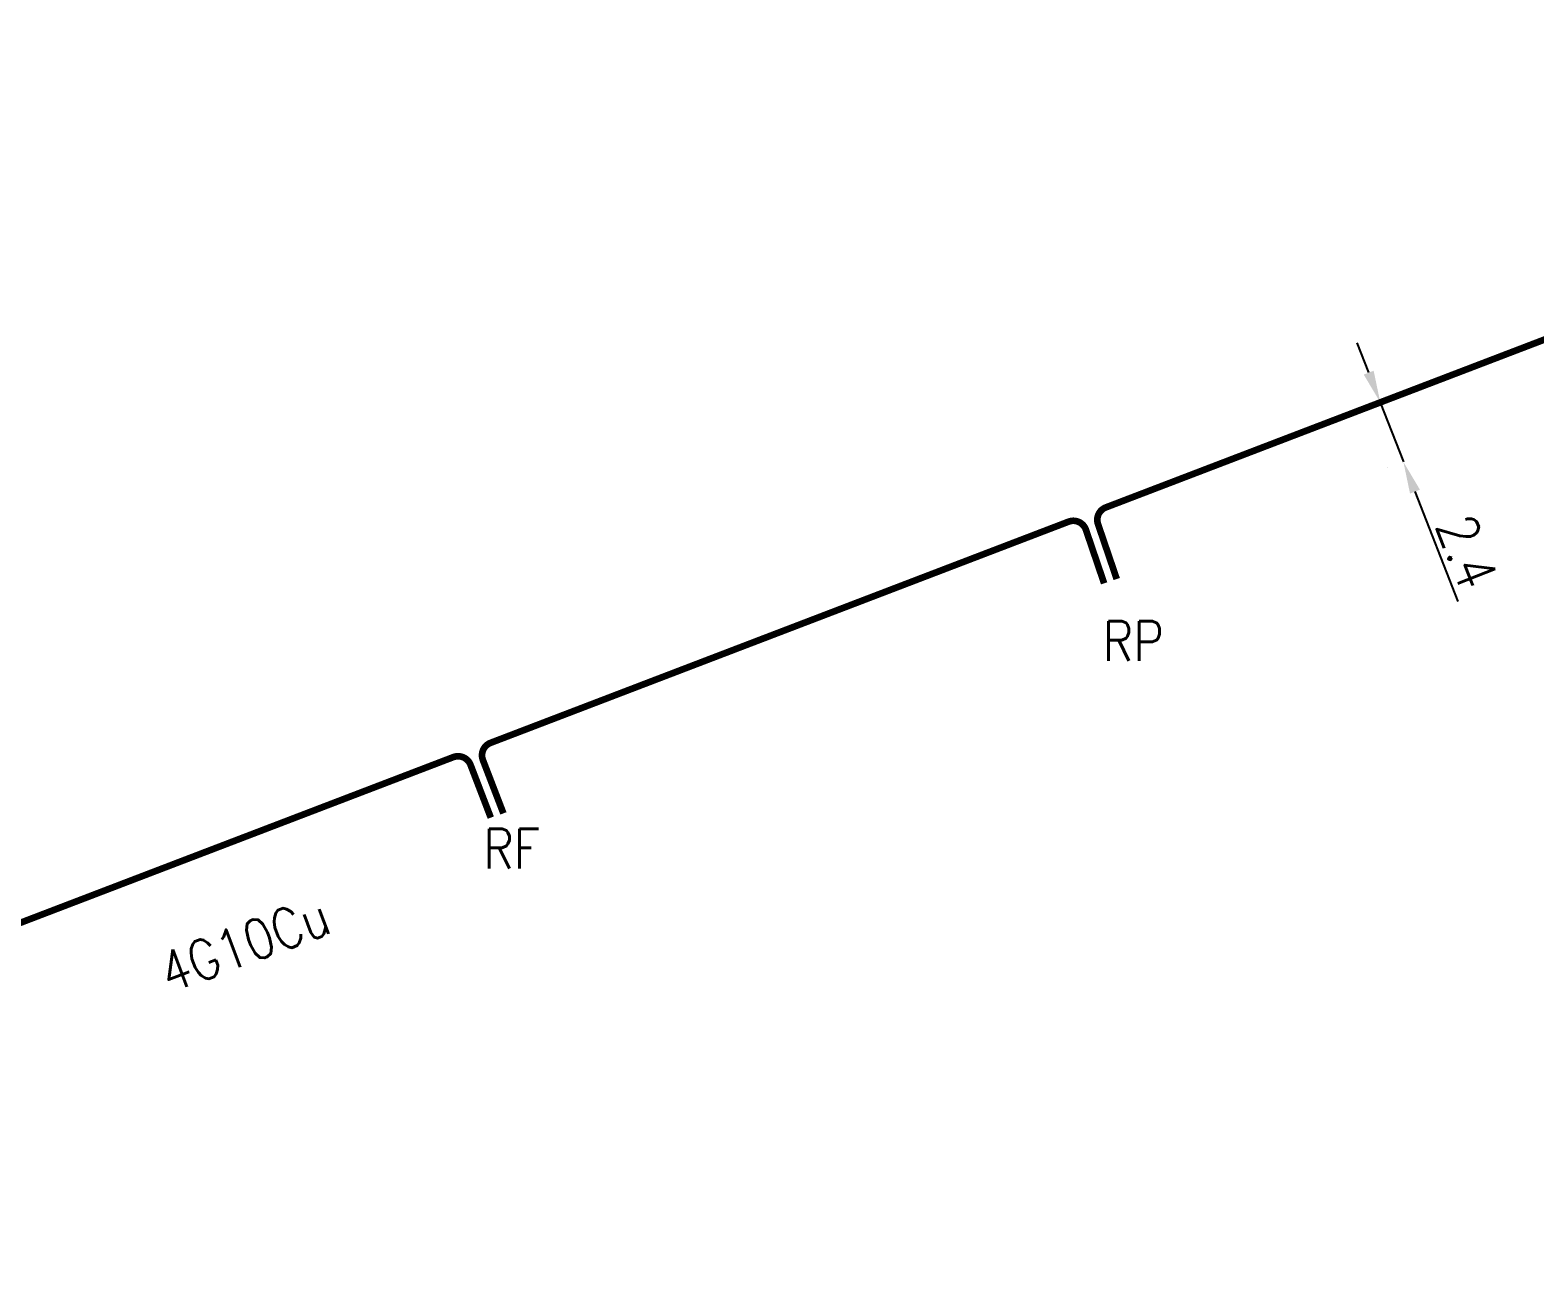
# Model space of a CAD drawing. Header units: millimetres. Extents: x 146114 to 146925, y 142419 to 143000.
# Drawn here: x 146638.1 to 146694.7, y 142893 to 142939.5 of the extents above; entities that cross this region are included whole.
import ezdxf

# ---------------------------------------------------------------- set-up
doc = ezdxf.new("R2010")
doc.units = ezdxf.units.MM
doc.header["$PDMODE"] = 34
doc.linetypes.add('E_ST_CU', pattern=[2000, 1000, 1000])
doc.layers.get('Defpoints').update_dxf_attribs({"linetype": 'CONTINUOUS'})
doc.layers.add('E_100', color=3, linetype='CONTINUOUS')
doc.styles.get("Standard").update_dxf_attribs({"font": 'romans.shx', "width": 0.85})
doc.dimstyles.get("Standard").update_dxf_attribs({"dimtxt": 1.5, "dimasz": 1.2, "dimexe": 0.625, "dimexo": 0.625, "dimgap": 0.25, "dimtad": 1, "dimdec": 1, "dimzin": 0, "dimdsep": 46, "dimtxsty": 'Standard', "dimcen": -0.5, "dimadec": 0, "dimazin": 0, "dimtfac": 1, "dimtdec": 1, "dimtmove": 0, "dimatfit": 3, "dimfxl": 1, "dimtolj": 1, "dimtzin": 0, "dimarcsym": 0})

# ---------------------------------------------------------------- blocks, each defined once
blk = doc.blocks.new('*D85')
at = {"layer": 'Defpoints', "color": 0, "linetype": 'Continuous', "transparency": 16777216}
for p in [(146688.85, 142925.49), (146689.72, 142923.253), (146689.72, 142923.253)]:
    blk.add_point(p, dxfattribs=at)
at = {"layer": 'E_100', "color": 0, "linetype": 'Continuous', "lineweight": -2, "transparency": 16777216}
for p, q in [((146688.414, 142926.608), (146687.979, 142927.726)), ((146688.85, 142925.49), (146689.72, 142923.253)), ((146689.138, 142923.026), (146689.138, 142923.026)), ((146690.155, 142922.135), (146691.763, 142918.004))]:
    blk.add_line(p, q, dxfattribs=at)
at = {"layer": 'E_100', "color": 0, "linetype": 'Continuous', "transparency": 16777216}
for points in [[(146688.601, 142926.68), (146688.228, 142926.535), (146688.85, 142925.49)], [(146690.342, 142922.207), (146689.969, 142922.062), (146689.72, 142923.253)]]:
    blk.add_solid(points, dxfattribs=at)
at = {"layer": 'E_100', "color": 0, "linetype": 'Continuous', "transparency": 16777216, "insert": (146692.109, 142919.873), "char_height": 1.5, "attachment_point": 5, "rotation": 291.2669}
blk.add_mtext('\\A1;2.4', dxfattribs=at)

msp = doc.modelspace()

# ---------------------------------------------------------------- linework, layer by layer
at = {"layer": 'E_100', "linetype": 'E_ST_CU', "const_width": 0.25, "flags": 128}
for points in [[(146726.303, 142937.385), (146725.662, 142939.04, 0.413054), (146725.017, 142939.327), (146688.85, 142925.49), (146678.532, 142921.542, 0.403398), (146678.237, 142920.914), (146678.941, 142918.849)], [(146678.467, 142918.688), (146677.782, 142920.7, 0.425113), (146677.13, 142921.006), (146655.396, 142912.691, 0.414715), (146655.108, 142912.045), (146655.879, 142910.041)], [(146655.405, 142909.88), (146654.641, 142911.867, 0.413712), (146653.995, 142912.155), (146632.024, 142903.749), (146610.75, 142895.702, 0.412865), (146610.459, 142895.059), (146611.183, 142893.117)]]:
    msp.add_lwpolyline(points, format="xyb", dxfattribs=at)

# ---------------------------------------------------------------- texts
at = {"layer": 'E_100', "linetype": 'Continuous', "width": 0.85}
for s, p in [('RP', (146678.417, 142915.771)), ('RF', (146655.12, 142907.964))]:
    msp.add_text(s, height=1.5, dxfattribs=at).set_placement(p)
msp.add_text('4G10Cu', height=1.5, rotation=20.536, dxfattribs=at).set_placement((146643.316, 142903.266))

# ---------------------------------------------------------------- dimensions: what is measured, and where the dimension line sits
at = {"layer": 'E_100', "linetype": 'Continuous'}
dim = msp.add_linear_dim(base=(146689.72, 142923.253), p1=(146688.85, 142925.49), p2=(146689.72, 142923.253), angle=111.2669, dimstyle='Standard', dxfattribs=at)
dim.commit()
dim.dimension.update_dxf_attribs({"geometry": '*D85', "text_midpoint": (146691.177, 142919.51), "dimtype": 160})

doc.saveas('drawing.dxf')
